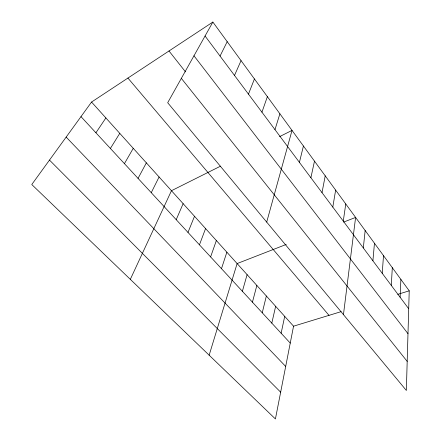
<?xml version="1.0" encoding="UTF-8"?>
<svg xmlns="http://www.w3.org/2000/svg" width="441" height="441" viewBox="0 0 441 441"><rect width="100%" height="100%" fill="white"/><g stroke="black" fill="none" stroke-linecap="round" stroke-linejoin="round"><path stroke-width="0.66" d="M409.226 290.834L406.348 390.456L167.69 102.725L212.871 22.05L409.226 290.834L397.771 294.334M400.125 297.256L400.88 279.407M391.299 285.443L392.308 267.676M382.231 273.293L383.505 255.626M372.904 260.802L374.464 243.245M363.312 247.952L365.165 230.516M343.451 314.62L355.6 217.43L343.66 222.077M343.274 221.112L345.766 203.963M332.801 207.088L335.645 190.11M322.013 192.634L325.221 175.843M91.557 102.047L293.552 326.186L275.421 418.95L31.774 184.531L91.557 102.047L212.871 22.05M281.137 333.231L284.704 316.362M310.888 177.734L314.488 161.147M271.805 323.132L275.642 306.313M262.241 312.779L266.358 296.01M299.417 162.371L303.425 146.01M252.434 302.168L256.849 285.459M266.7 222.088L292.025 130.398L279.555 136.633M242.379 291.281L247.103 274.649M209.155 355.192L237.115 263.564L286.248 244.435M274.975 129.632L279.897 113.8M221.476 268.663L226.867 252.191M210.611 256.905L216.36 240.532M261.943 112.179L267.378 96.662M199.448 244.827L205.572 228.565M248.459 94.12L254.435 78.945M187.987 232.418L194.503 216.277M176.207 219.673L183.136 203.665M234.502 75.428L241.051 60.626M130.321 279.346L171.455 190.705L220.55 166.152M151.257 192.673L159.091 176.979M220.048 56.068L227.203 41.669M138.044 178.368L146.362 162.861M124.423 163.633L133.265 148.325M110.388 148.441L119.776 133.358M95.918 132.78L105.879 117.94M293.552 326.186L341.125 311.649M49.486 160.089L280.652 392.176M66.156 137.09L285.685 366.438M80.99 116.628L290.25 343.087M127.929 78.063L329.003 315.348M181.334 78.36L407.192 361.383M169.002 50.98L185.501 71.883M193.974 55.792L407.991 333.683M205.065 35.997L408.708 308.755"/></g></svg>
